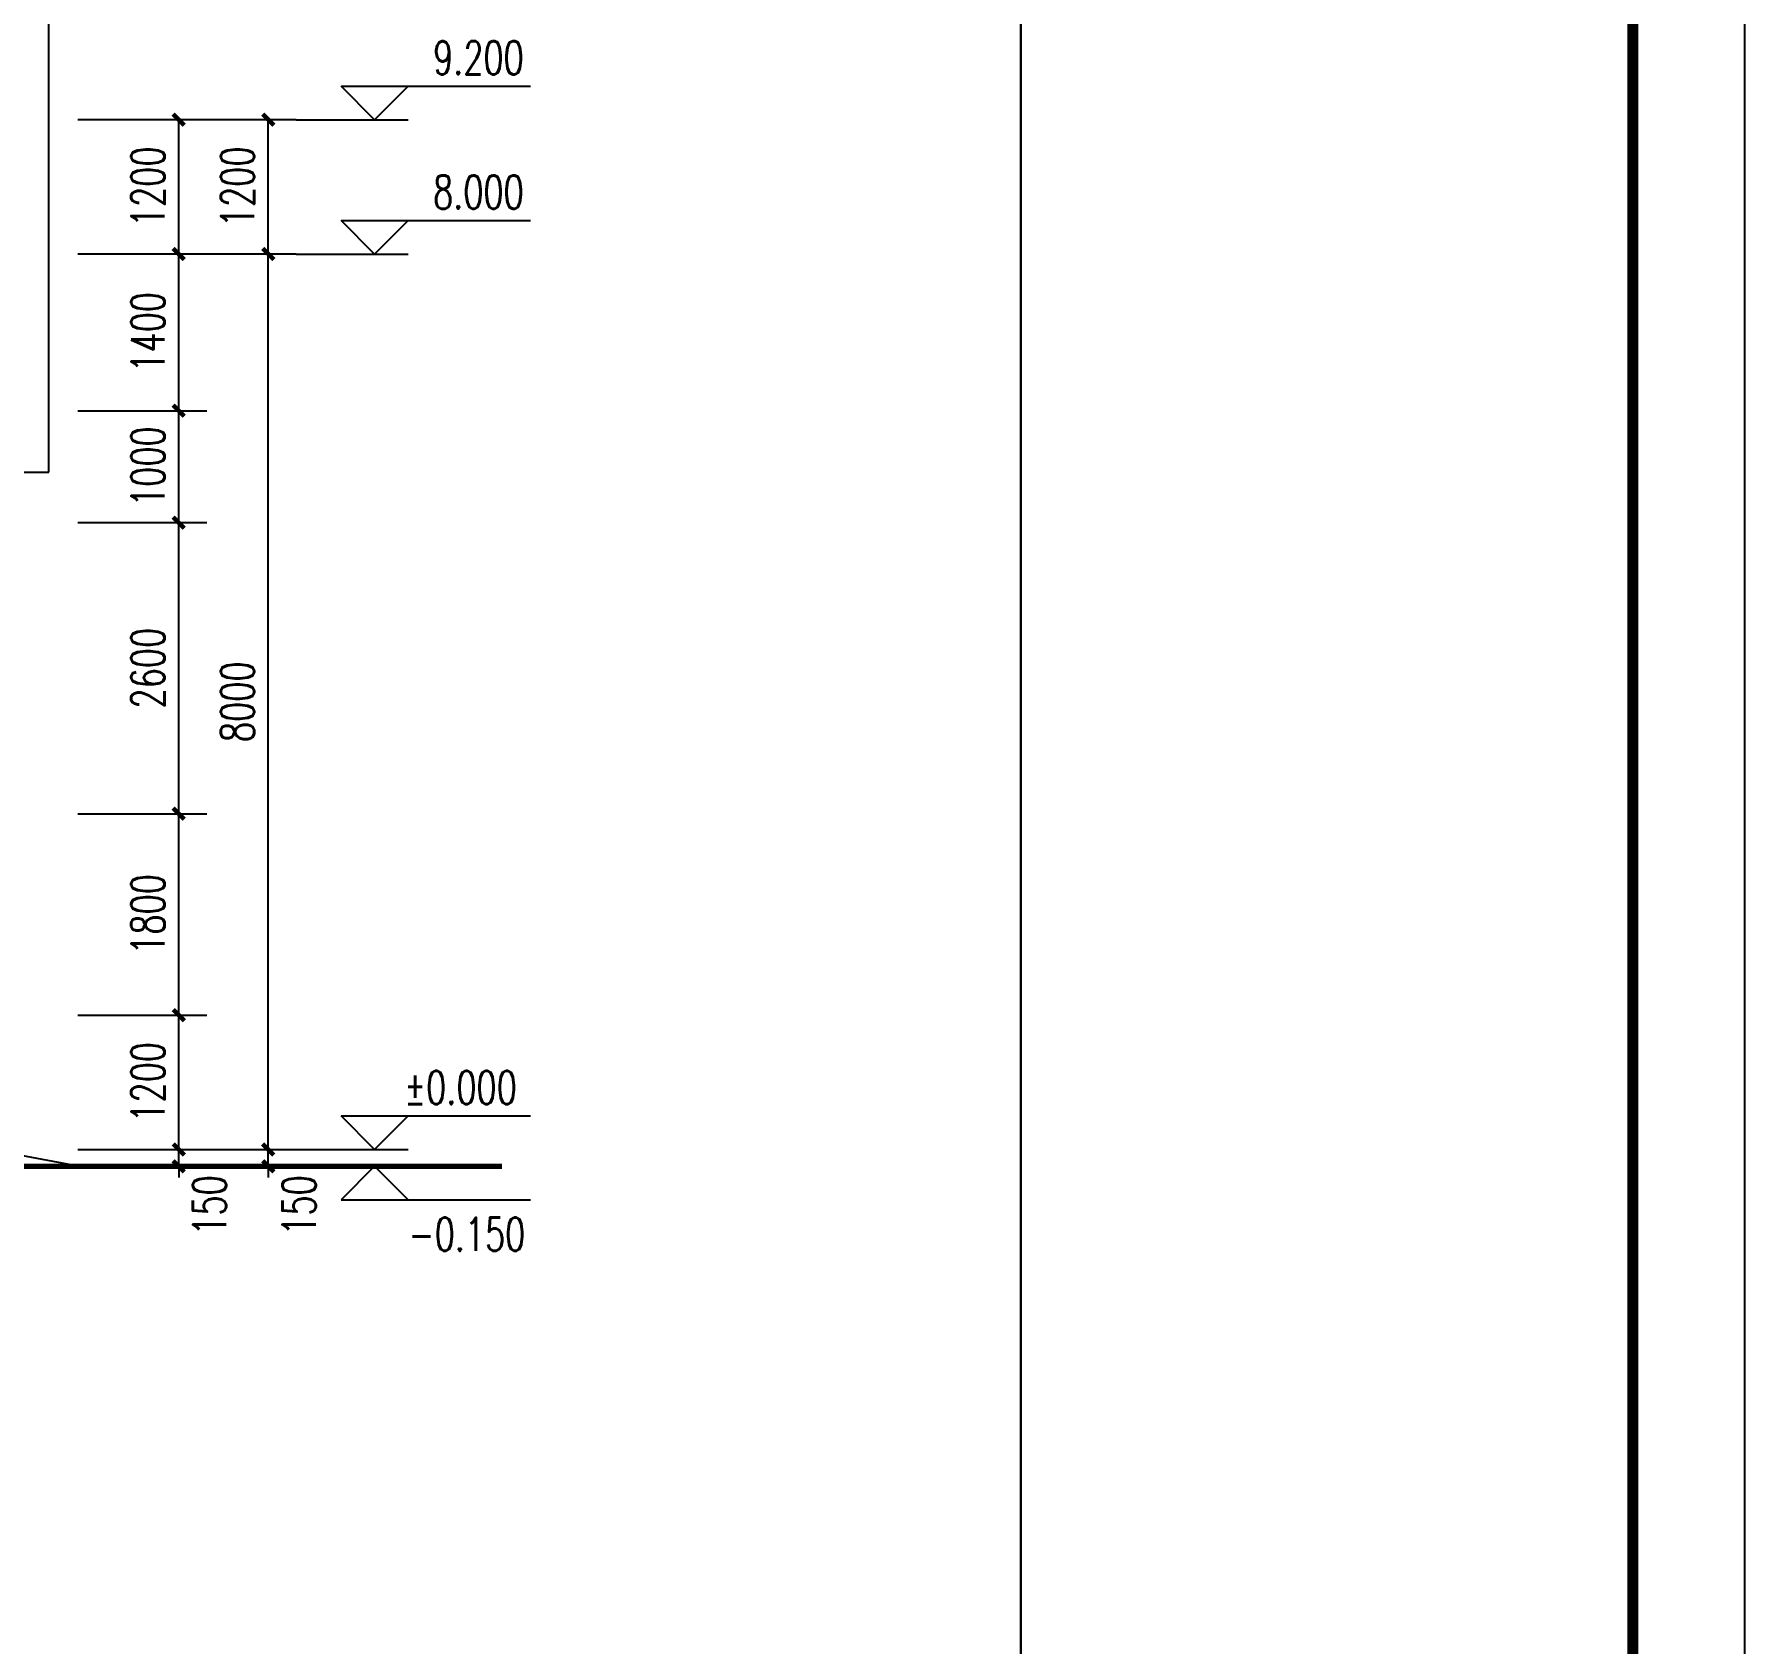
# Model space of a CAD drawing. Extents: x -17471 to 313636, y -71590 to 757901.
# Drawn here: x 110819 to 126100, y 238411 to 252790 of the extents above; entities that cross this region are included whole.
import ezdxf

# ---------------------------------------------------------------- set-up
doc = ezdxf.new("R2010")
doc.units = 0
doc.header["$LTSCALE"] = 1000
doc.header["$MEASUREMENT"] = 0
for name, color, linetype in [('DIM_ELEV', 3, 'Continuous'), ('DIM_IDEN', 3, 'Continuous'), ('PUB_DIM', 3, 'Continuous'), ('PUB_TEXT', 7, 'Continuous'), ('PUB_TITLE', 4, 'Continuous'), ('图框', 7, 'Continuous'), ('玻璃', 155, 'Continuous')]:
    doc.layers.add(name, color=color, linetype=linetype)
doc.styles.add('_TCH_DIM', font='SIMPLEX', dxfattribs={"bigfont": 'GBCBIG'})
doc.styles.add('_TCH_DIM_T3', font='SIMPLEX', dxfattribs={"width": 0.705882, "bigfont": 'GBCBIG'})
doc.dimstyles.new('_TCH_ARCH&&100', dxfattribs={"dimtxt": 297.5, "dimasz": 100, "dimexe": 250, "dimexo": 300, "dimgap": 126.25, "dimtad": 1, "dimdec": 0, "dimzin": 0, "dimdsep": 46, "dimtxsty": '_TCH_DIM_T3', "dimblk": 'ARCHTICK', "dimcen": 0.09, "dimclrt": 7, "dimazin": 2, "dimtfac": 1, "dimtdec": 0, "dimtix": 1, "dimtmove": 2, "dimatfit": 3, "dimfxl": 0, "dimtolj": 1, "dimtzin": 0, "dimarcsym": 0})

# ---------------------------------------------------------------- blocks, each defined once
blk = doc.blocks.new('建筑图签A1')
at = {"layer": '图框', "color": 4}
for p, q in [((119632, 58400), (119632, 1000)), ((119632, 58400), (119632, 1000)), ((119632, 1000), (119632, 58400)), ((125100, 58400), (125100, 1000))]:
    blk.add_line(p, q, dxfattribs=at)
at = {"layer": '玻璃'}
blk.add_line((119632, 42221, -1253), (119632, 1880, -4167), dxfattribs=at)
blk = doc.blocks.new('_ArchTick')
at = {"color": 0, "linetype": 'ByBlock', "const_width": 0.4}
blk.add_lwpolyline([(-0.5, -0.5), (0.5, 0.5)], dxfattribs=at)
blk = doc.blocks.new('*D1967')
at = {"layer": 'Defpoints', "color": 0, "transparency": 16777216}
for p in [(110910, 242827), (112110, 242827), (110910, 242677)]:
    blk.add_point(p, dxfattribs=at)
at = {"layer": 'PUB_DIM', "color": 0, "lineweight": -2, "transparency": 16777216}
for p, q in [((111210, 242827), (112360, 242827)), ((112110, 242827), (112110, 242927)), ((112110, 242677), (112110, 242827)), ((111210, 242677), (112360, 242677)), ((112110, 242677), (112110, 242577))]:
    blk.add_line(p, q, dxfattribs=at)
at = {"layer": 'PUB_DIM', "color": 0, "lineweight": -2, "transparency": 16777216, "xscale": 100, "yscale": 100, "zscale": 100}
for p, rotation in [((112110, 242827), 270), ((112110, 242677), 90)]:
    blk.add_blockref('_ArchTick', p, dxfattribs=dict(at, rotation=rotation))
at = {"layer": 'PUB_DIM', "color": 7, "transparency": 16777216, "insert": (112385, 242327), "char_height": 297.5, "attachment_point": 5, "rotation": 90, "style": '_TCH_DIM_T3'}
blk.add_mtext('\\A1;150', dxfattribs=at)
blk = doc.blocks.new('*D1968')
at = {"layer": 'Defpoints', "color": 0, "transparency": 16777216}
for p in [(110910, 244027), (112110, 244027), (110910, 242827)]:
    blk.add_point(p, dxfattribs=at)
at = {"layer": 'PUB_DIM', "color": 0, "lineweight": -2, "transparency": 16777216}
for p, q in [((111210, 244027), (112360, 244027)), ((112110, 242827), (112110, 244027)), ((111210, 242827), (112360, 242827))]:
    blk.add_line(p, q, dxfattribs=at)
at = {"layer": 'PUB_DIM', "color": 0, "lineweight": -2, "transparency": 16777216, "xscale": 100, "yscale": 100, "zscale": 100}
for p, rotation in [((112110, 244027), 90), ((112110, 242827), 270)]:
    blk.add_blockref('_ArchTick', p, dxfattribs=dict(at, rotation=rotation))
at = {"layer": 'PUB_DIM', "color": 7, "transparency": 16777216, "insert": (111835, 243427), "char_height": 297.5, "attachment_point": 5, "rotation": 90, "style": '_TCH_DIM_T3'}
blk.add_mtext('\\A1;1200', dxfattribs=at)
blk = doc.blocks.new('*D1969')
at = {"layer": 'Defpoints', "color": 0, "transparency": 16777216}
for p in [(110910, 245827), (112110, 245827), (110910, 244027)]:
    blk.add_point(p, dxfattribs=at)
at = {"layer": 'PUB_DIM', "color": 0, "lineweight": -2, "transparency": 16777216}
for p, q in [((111210, 245827), (112360, 245827)), ((112110, 244027), (112110, 245827)), ((111210, 244027), (112360, 244027))]:
    blk.add_line(p, q, dxfattribs=at)
at = {"layer": 'PUB_DIM', "color": 0, "lineweight": -2, "transparency": 16777216, "xscale": 100, "yscale": 100, "zscale": 100}
for p, rotation in [((112110, 245827), 90), ((112110, 244027), 270)]:
    blk.add_blockref('_ArchTick', p, dxfattribs=dict(at, rotation=rotation))
at = {"layer": 'PUB_DIM', "color": 7, "transparency": 16777216, "insert": (111835, 244927), "char_height": 297.5, "attachment_point": 5, "rotation": 90, "style": '_TCH_DIM_T3'}
blk.add_mtext('\\A1;1800', dxfattribs=at)
blk = doc.blocks.new('*D1970')
at = {"layer": 'Defpoints', "color": 0, "transparency": 16777216}
for p in [(110910, 248427), (112110, 248427), (110910, 245827)]:
    blk.add_point(p, dxfattribs=at)
at = {"layer": 'PUB_DIM', "color": 0, "lineweight": -2, "transparency": 16777216}
for p, q in [((111210, 248427), (112360, 248427)), ((112110, 245827), (112110, 248427)), ((111210, 245827), (112360, 245827))]:
    blk.add_line(p, q, dxfattribs=at)
at = {"layer": 'PUB_DIM', "color": 0, "lineweight": -2, "transparency": 16777216, "xscale": 100, "yscale": 100, "zscale": 100}
for p, rotation in [((112110, 248427), 90), ((112110, 245827), 270)]:
    blk.add_blockref('_ArchTick', p, dxfattribs=dict(at, rotation=rotation))
at = {"layer": 'PUB_DIM', "color": 7, "transparency": 16777216, "insert": (111835, 247127), "char_height": 297.5, "attachment_point": 5, "rotation": 90, "style": '_TCH_DIM_T3'}
blk.add_mtext('\\A1;2600', dxfattribs=at)
blk = doc.blocks.new('*D1971')
at = {"layer": 'Defpoints', "color": 0, "transparency": 16777216}
for p in [(110910, 249427), (112110, 249427), (110910, 248427)]:
    blk.add_point(p, dxfattribs=at)
at = {"layer": 'PUB_DIM', "color": 0, "lineweight": -2, "transparency": 16777216}
for p, q in [((111210, 249427), (112360, 249427)), ((112110, 248427), (112110, 249427)), ((111210, 248427), (112360, 248427))]:
    blk.add_line(p, q, dxfattribs=at)
at = {"layer": 'PUB_DIM', "color": 0, "lineweight": -2, "transparency": 16777216, "xscale": 100, "yscale": 100, "zscale": 100}
for p, rotation in [((112110, 249427), 90), ((112110, 248427), 270)]:
    blk.add_blockref('_ArchTick', p, dxfattribs=dict(at, rotation=rotation))
at = {"layer": 'PUB_DIM', "color": 7, "transparency": 16777216, "insert": (111835, 248927), "char_height": 297.5, "attachment_point": 5, "rotation": 90, "style": '_TCH_DIM_T3'}
blk.add_mtext('\\A1;1000', dxfattribs=at)
blk = doc.blocks.new('*D1972')
at = {"layer": 'Defpoints', "color": 0, "transparency": 16777216}
for p in [(110910, 250827), (112110, 250827), (110910, 249427)]:
    blk.add_point(p, dxfattribs=at)
at = {"layer": 'PUB_DIM', "color": 0, "lineweight": -2, "transparency": 16777216}
for p, q in [((111210, 250827), (112360, 250827)), ((112110, 249427), (112110, 250827)), ((111210, 249427), (112360, 249427))]:
    blk.add_line(p, q, dxfattribs=at)
at = {"layer": 'PUB_DIM', "color": 0, "lineweight": -2, "transparency": 16777216, "xscale": 100, "yscale": 100, "zscale": 100}
for p, rotation in [((112110, 250827), 90), ((112110, 249427), 270)]:
    blk.add_blockref('_ArchTick', p, dxfattribs=dict(at, rotation=rotation))
at = {"layer": 'PUB_DIM', "color": 7, "transparency": 16777216, "insert": (111835, 250127), "char_height": 297.5, "attachment_point": 5, "rotation": 90, "style": '_TCH_DIM_T3'}
blk.add_mtext('\\A1;1400', dxfattribs=at)
blk = doc.blocks.new('*D1973')
at = {"layer": 'Defpoints', "color": 0, "transparency": 16777216}
for p in [(110910, 252027), (112110, 252027), (110910, 250827)]:
    blk.add_point(p, dxfattribs=at)
at = {"layer": 'PUB_DIM', "color": 0, "lineweight": -2, "transparency": 16777216}
for p, q in [((111210, 252027), (112360, 252027)), ((112110, 250827), (112110, 252027)), ((111210, 250827), (112360, 250827))]:
    blk.add_line(p, q, dxfattribs=at)
at = {"layer": 'PUB_DIM', "color": 0, "lineweight": -2, "transparency": 16777216, "xscale": 100, "yscale": 100, "zscale": 100}
for p, rotation in [((112110, 252027), 90), ((112110, 250827), 270)]:
    blk.add_blockref('_ArchTick', p, dxfattribs=dict(at, rotation=rotation))
at = {"layer": 'PUB_DIM', "color": 7, "transparency": 16777216, "insert": (111835, 251427), "char_height": 297.5, "attachment_point": 5, "rotation": 90, "style": '_TCH_DIM_T3'}
blk.add_mtext('\\A1;1200', dxfattribs=at)
blk = doc.blocks.new('*D1974')
at = {"layer": 'Defpoints', "color": 0, "transparency": 16777216}
for p in [(110910, 242827), (112910, 242827), (110910, 242677)]:
    blk.add_point(p, dxfattribs=at)
at = {"layer": 'PUB_DIM', "color": 0, "lineweight": -2, "transparency": 16777216}
for p, q in [((111210, 242827), (113160, 242827)), ((112910, 242827), (112910, 242927)), ((112910, 242677), (112910, 242827)), ((111210, 242677), (113160, 242677)), ((112910, 242677), (112910, 242577))]:
    blk.add_line(p, q, dxfattribs=at)
at = {"layer": 'PUB_DIM', "color": 0, "lineweight": -2, "transparency": 16777216, "xscale": 100, "yscale": 100, "zscale": 100}
for p, rotation in [((112910, 242827), 270), ((112910, 242677), 90)]:
    blk.add_blockref('_ArchTick', p, dxfattribs=dict(at, rotation=rotation))
at = {"layer": 'PUB_DIM', "color": 7, "transparency": 16777216, "insert": (113185, 242327), "char_height": 297.5, "attachment_point": 5, "rotation": 90, "style": '_TCH_DIM_T3'}
blk.add_mtext('\\A1;150', dxfattribs=at)
blk = doc.blocks.new('*D1975')
at = {"layer": 'Defpoints', "color": 0, "transparency": 16777216}
for p in [(110910, 250827), (112910, 250827), (110910, 242827)]:
    blk.add_point(p, dxfattribs=at)
at = {"layer": 'PUB_DIM', "color": 0, "lineweight": -2, "transparency": 16777216}
for p, q in [((111210, 250827), (113160, 250827)), ((112910, 242827), (112910, 250827)), ((111210, 242827), (113160, 242827))]:
    blk.add_line(p, q, dxfattribs=at)
at = {"layer": 'PUB_DIM', "color": 0, "lineweight": -2, "transparency": 16777216, "xscale": 100, "yscale": 100, "zscale": 100}
for p, rotation in [((112910, 250827), 90), ((112910, 242827), 270)]:
    blk.add_blockref('_ArchTick', p, dxfattribs=dict(at, rotation=rotation))
at = {"layer": 'PUB_DIM', "color": 7, "transparency": 16777216, "insert": (112635, 246827), "char_height": 297.5, "attachment_point": 5, "rotation": 90, "style": '_TCH_DIM_T3'}
blk.add_mtext('\\A1;8000', dxfattribs=at)
blk = doc.blocks.new('*D1976')
at = {"layer": 'Defpoints', "color": 0, "transparency": 16777216}
for p in [(110910, 252027), (112910, 252027), (110910, 250827)]:
    blk.add_point(p, dxfattribs=at)
at = {"layer": 'PUB_DIM', "color": 0, "lineweight": -2, "transparency": 16777216}
for p, q in [((111210, 252027), (113160, 252027)), ((112910, 250827), (112910, 252027)), ((111210, 250827), (113160, 250827))]:
    blk.add_line(p, q, dxfattribs=at)
at = {"layer": 'PUB_DIM', "color": 0, "lineweight": -2, "transparency": 16777216, "xscale": 100, "yscale": 100, "zscale": 100}
for p, rotation in [((112910, 252027), 90), ((112910, 250827), 270)]:
    blk.add_blockref('_ArchTick', p, dxfattribs=dict(at, rotation=rotation))
at = {"layer": 'PUB_DIM', "color": 7, "transparency": 16777216, "insert": (112635, 251427), "char_height": 297.5, "attachment_point": 5, "rotation": 90, "style": '_TCH_DIM_T3'}
blk.add_mtext('\\A1;1200', dxfattribs=at)

msp = doc.modelspace()

# ---------------------------------------------------------------- linework, layer by layer
msp.add_line((111210.2, 242676.7), (110410.2, 242826.7))
at = {"const_width": 50}
msp.add_lwpolyline([(114998.8, 242676.7), (8627.9, 242676.7)], dxfattribs=at)
at = {"layer": 'DIM_ELEV'}
for p, q in [((113860.2, 252026.7), (113560.2, 252326.7)), ((113560.2, 252326.7), (115252.2, 252326.7)), ((113860.2, 252026.7), (114160.2, 252326.7)), ((113160.2, 252026.7), (114160.2, 252026.7)), ((113860.2, 250826.7), (113560.2, 251126.7)), ((113560.2, 251126.7), (115252.2, 251126.7)), ((113860.2, 250826.7), (114160.2, 251126.7)), ((113160.2, 250826.7), (114160.2, 250826.7)), ((113860.2, 242826.7), (113560.2, 243126.7)), ((113560.2, 243126.7), (115252.2, 243126.7)), ((113860.2, 242826.7), (114160.2, 243126.7)), ((113160.2, 242826.7), (114160.2, 242826.7)), ((113160.2, 242676.7), (114160.2, 242676.7)), ((113860.2, 242676.7), (113560.2, 242376.7)), ((113860.2, 242676.7), (114160.2, 242376.7)), ((113560.2, 242376.7), (115252.2, 242376.7))]:
    msp.add_line(p, q, dxfattribs=at)
at = {"layer": 'DIM_IDEN'}
for p, q in [((110948.5, 248878.2), (110948.5, 253409.6)), ((110202.8, 248878.2), (110948.5, 248878.2))]:
    msp.add_line(p, q, dxfattribs=at)
at = {"layer": 'PUB_TITLE'}
msp.add_lwpolyline([(0, 214770.2), (126100, 214770.2), (126100, 274170.2), (0, 274170.2)], close=True, dxfattribs=at)
at = {"layer": 'PUB_TITLE', "const_width": 100}
msp.add_lwpolyline([(2500, 215770.2), (125100, 215770.2), (125100, 273170.2), (2500, 273170.2)], close=True, dxfattribs=at)

# ---------------------------------------------------------------- block references
msp.add_blockref('建筑图签A1', (0, 214770.2))

# ---------------------------------------------------------------- texts
at = {"layer": 'PUB_TEXT', "style": '_TCH_DIM', "width": 0.705882}
for s, p in [('9.200', (114382.2, 252431.7)), ('8.000', (114382.2, 251231.7)), ('%%P0.000', (114122.2, 243231.7)), ('-0.150', (114162.2, 241921.7))]:
    msp.add_text(s, height=297.5, dxfattribs=at).set_placement(p)

# ---------------------------------------------------------------- dimensions: what is measured, and where the dimension line sits
at = {"layer": 'PUB_DIM'}
for p1, p2, distance, picture, middle in [((110910.2, 250826.7), (110910.2, 252026.7), -1200, '*D1973', (111835.2, 251426.7)), ((110910.2, 250826.7), (110910.2, 252026.7), -2000, '*D1976', (112635.2, 251426.7)), ((110910.2, 249426.7), (110910.2, 250826.7), -1200, '*D1972', (111835.2, 250126.7)), ((110910.2, 242826.7), (110910.2, 250826.7), -2000, '*D1975', (112635.2, 246826.7)), ((110910.2, 248426.7), (110910.2, 249426.7), -1200, '*D1971', (111835.2, 248926.7)), ((110910.2, 245826.7), (110910.2, 248426.7), -1200, '*D1970', (111835.2, 247126.7)), ((110910.2, 244026.7), (110910.2, 245826.7), -1200, '*D1969', (111835.2, 244926.7)), ((110910.2, 242826.7), (110910.2, 244026.7), -1200, '*D1968', (111835.2, 243426.7))]:
    dim = msp.add_aligned_dim(p1=p1, p2=p2, distance=distance, dimstyle='_TCH_ARCH&&100', dxfattribs=at)
    dim.commit()
    dim.dimension.update_dxf_attribs({"geometry": picture, "text_midpoint": middle})
for base, picture, middle in [((112110.2, 242826.7), '*D1967', (112385.2, 242326.7)), ((112910.2, 242826.7), '*D1974', (113185.2, 242326.7))]:
    dim = msp.add_linear_dim(base=base, p1=(110910.2, 242676.7), p2=(110910.2, 242826.7), angle=90, dimstyle='_TCH_ARCH&&100', dxfattribs=at)
    dim.commit()
    dim.dimension.update_dxf_attribs({"geometry": picture, "text_midpoint": middle, "dimtype": 129})

doc.saveas('drawing.dxf')
